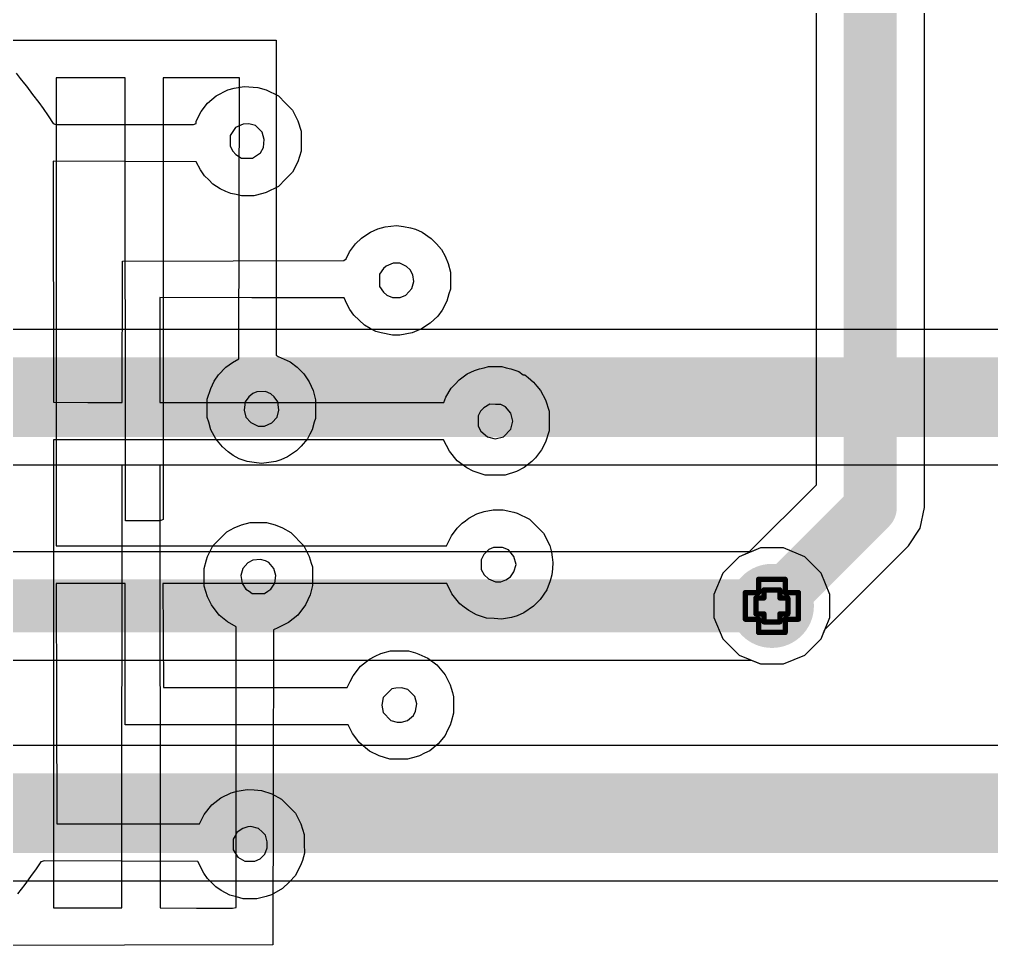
# Model space of a CAD drawing. Header units: inches. Extents: x -7 to 5163, y -3 to 5149.
# Drawn here: x 107.26 to 116.55, y 50.96 to 59.81 of the extents above; entities that cross this region are included whole.
import ezdxf

# ---------------------------------------------------------------- set-up
doc = ezdxf.new("R2010")
doc.units = ezdxf.units.IN
for name, color, linetype in [('Bottom Layer', 5, 'Continuous'), ('Bottom Overlay', 54, 'Continuous'), ('Bottom Solder', 6, 'Continuous'), ('Drill Drawing', 1, 'Continuous'), ('GND', 76, 'Continuous'), ('PWR', 16, 'Continuous'), ('Top Layer', 1, 'Continuous'), ('Top Overlay', 2, 'Continuous'), ('Top Solder', 216, 'Continuous'), ('Via Holes', 16, 'Continuous')]:
    doc.layers.add(name, color=color, linetype=linetype)

# ---------------------------------------------------------------- blocks, each defined once
blk = doc.blocks.new('IMPORTED_IMAGE_B_1')
at = {"layer": 'Top Overlay'}
for p, q in [((14.5208, -5.7765), (17.3523, -5.7765)), ((17.3523, -5.7765), (17.3523, -8.7873)), ((15.9091, -6.1372), (15.2503, -6.1372)), ((15.2503, -6.1372), (15.2503, -10.6078)), ((15.9131, -10.3686), (15.9091, -6.1372)), ((16.9994, -6.1372), (16.2699, -6.1372)), ((16.2699, -6.1372), (16.2699, -10.3573)), ((16.9954, -8.8212), (16.9994, -6.1372)), ((16.9327, -8.8549), (16.9954, -8.8212)), ((17.3523, -8.7873), (17.3719, -8.7997)), ((17.3719, -8.7997), (17.4847, -8.849)), ((16.8015, -8.9726), (16.8699, -8.9013)), ((16.8699, -8.9013), (16.9327, -8.8549)), ((17.4847, -8.849), (17.5523, -8.9013)), ((17.5523, -8.9013), (17.6162, -8.9647)), ((16.7581, -9.0354), (16.8015, -8.9726)), ((17.6162, -8.9647), (17.6416, -9.0022)), ((17.6416, -9.0022), (17.6671, -9.0397)), ((16.7257, -9.1059), (16.7581, -9.0354)), ((17.6671, -9.0397), (17.7057, -9.124)), ((16.6935, -9.2065), (16.7257, -9.1059)), ((17.0891, -9.1843), (17.0552, -9.2325)), ((17.1279, -9.1529), (17.0891, -9.1843)), ((17.0891, -9.1843), (17.0891, -9.1843)), ((17.168, -9.1346), (17.1279, -9.1529)), ((17.1279, -9.1529), (17.1279, -9.1529)), ((17.2484, -9.1333), (17.168, -9.1346)), ((17.168, -9.1346), (17.168, -9.1346)), ((17.3013, -9.1566), (17.2484, -9.1333)), ((17.2484, -9.1333), (17.2484, -9.1333)), ((17.333, -9.1843), (17.3013, -9.1566)), ((17.3013, -9.1566), (17.3013, -9.1566)), ((17.367, -9.2325), (17.333, -9.1843)), ((17.333, -9.1843), (17.333, -9.1843)), ((17.7057, -9.124), (17.7287, -9.2125)), ((16.6935, -9.382), (16.6935, -9.2065)), ((17.0552, -9.2325), (17.0448, -9.3102)), ((17.0552, -9.2325), (17.0552, -9.2325)), ((17.3774, -9.3102), (17.367, -9.2325)), ((17.367, -9.2325), (17.367, -9.2325)), ((17.7287, -9.2125), (17.7287, -9.3914)), ((16.7073, -9.4274), (16.6935, -9.382)), ((17.0448, -9.3102), (17.0448, -9.3102)), ((17.0448, -9.3102), (17.0628, -9.3767)), ((17.0628, -9.3767), (17.0628, -9.3767)), ((17.0628, -9.3767), (17.1093, -9.4297)), ((17.3097, -9.4334), (17.3595, -9.3767)), ((17.3595, -9.3767), (17.3774, -9.3102)), ((17.3595, -9.3767), (17.3595, -9.3767)), ((17.3774, -9.3102), (17.3774, -9.3102)), ((16.7281, -9.498), (16.7073, -9.4274)), ((17.1093, -9.4297), (17.1093, -9.4297)), ((17.1093, -9.4297), (17.1796, -9.4627)), ((17.1796, -9.4627), (17.1796, -9.4627)), ((17.1796, -9.4627), (17.2412, -9.4627)), ((17.2412, -9.4627), (17.3097, -9.4334)), ((17.2412, -9.4627), (17.2412, -9.4627)), ((17.3097, -9.4334), (17.3097, -9.4334)), ((17.7147, -9.4274), (17.694, -9.498)), ((17.7287, -9.3914), (17.7147, -9.4274)), ((16.774, -9.5843), (16.7281, -9.498)), ((17.6716, -9.541), (17.6493, -9.584)), ((17.694, -9.498), (17.6716, -9.541)), ((16.8062, -9.6235), (16.774, -9.5843)), ((16.8385, -9.6626), (16.8062, -9.6235)), ((17.5915, -9.6545), (17.5444, -9.6999)), ((17.6493, -9.584), (17.5915, -9.6545)), ((16.8919, -9.7098), (16.8385, -9.6626)), ((16.9419, -9.7439), (16.8919, -9.7098)), ((16.9978, -9.7753), (16.9419, -9.7439)), ((17.5444, -9.6999), (17.4582, -9.7578)), ((17.0739, -9.8017), (16.9978, -9.7753)), ((17.1425, -9.8114), (17.0739, -9.8017)), ((17.2111, -9.8211), (17.1425, -9.8114)), ((17.2797, -9.8111), (17.2111, -9.8211)), ((17.3484, -9.8011), (17.2797, -9.8111)), ((17.3974, -9.7859), (17.3484, -9.8011)), ((17.4582, -9.7578), (17.3974, -9.7859)), ((19.1915, -10.3445), (19.27, -10.3031)), ((19.27, -10.3031), (19.3405, -10.2799)), ((19.3405, -10.2799), (19.4236, -10.2627)), ((19.4236, -10.2627), (19.5209, -10.2627)), ((19.5209, -10.2627), (19.6229, -10.2846)), ((19.6229, -10.2846), (19.6542, -10.2953)), ((19.6542, -10.2953), (19.7719, -10.3529)), ((16.2425, -10.3684), (15.9131, -10.3686)), ((16.2699, -10.3573), (16.2425, -10.3684)), ((19.0813, -10.4392), (19.1287, -10.3922)), ((19.1287, -10.3922), (19.1601, -10.3683)), ((19.1601, -10.3683), (19.1915, -10.3445)), ((19.7719, -10.3529), (19.8394, -10.4196)), ((19.0256, -10.5124), (19.0813, -10.4392)), ((19.8394, -10.4196), (19.9069, -10.4863)), ((19.9069, -10.4863), (19.9651, -10.6051)), ((18.9803, -10.6078), (19.0256, -10.5124)), ((15.2503, -10.6078), (18.9803, -10.6078)), ((19.384, -10.6438), (19.3355, -10.6902)), ((19.4268, -10.6248), (19.384, -10.6438)), ((19.384, -10.6438), (19.384, -10.6438)), ((19.5151, -10.6235), (19.4268, -10.6248)), ((19.4268, -10.6248), (19.4268, -10.6248)), ((19.5703, -10.6466), (19.5151, -10.6235)), ((19.5151, -10.6235), (19.5151, -10.6235)), ((19.6236, -10.7089), (19.5703, -10.6466)), ((19.5703, -10.6466), (19.5703, -10.6466)), ((19.9651, -10.6051), (19.981, -10.6667)), ((19.981, -10.6667), (19.9886, -10.7176)), ((19.3355, -10.6902), (19.3115, -10.7407)), ((19.3115, -10.7407), (19.3115, -10.7407)), ((19.3115, -10.7407), (19.3115, -10.833)), ((19.3355, -10.6902), (19.3355, -10.6902)), ((19.6435, -10.7867), (19.6236, -10.7089)), ((19.6236, -10.7089), (19.6236, -10.7089)), ((19.9886, -10.7176), (19.9961, -10.7686)), ((19.9961, -10.7686), (19.9913, -10.8274)), ((19.3115, -10.833), (19.3115, -10.833)), ((19.3115, -10.833), (19.3381, -10.8845)), ((19.5917, -10.9047), (19.6237, -10.8549)), ((19.6237, -10.8549), (19.6435, -10.7867)), ((19.6237, -10.8549), (19.6237, -10.8549)), ((19.6435, -10.7867), (19.6435, -10.7867)), ((19.9913, -10.8274), (19.9867, -10.8863)), ((19.3381, -10.8845), (19.3381, -10.8845)), ((19.3381, -10.8845), (19.3797, -10.9235)), ((19.3797, -10.9235), (19.3797, -10.9235)), ((19.3797, -10.9235), (19.4477, -10.9529)), ((19.4477, -10.9529), (19.4974, -10.9517)), ((19.4477, -10.9529), (19.4477, -10.9529)), ((19.4974, -10.9517), (19.5446, -10.9333)), ((19.4974, -10.9517), (19.4974, -10.9517)), ((19.5446, -10.9333), (19.5917, -10.9047)), ((19.5446, -10.9333), (19.5446, -10.9333)), ((19.5917, -10.9047), (19.5917, -10.9047)), ((19.9707, -10.9412), (19.9377, -11.0274)), ((19.9867, -10.8863), (19.9707, -10.9412)), ((15.9091, -10.9686), (15.2503, -10.9686)), ((15.2503, -10.9686), (15.2523, -12.1157)), ((15.9091, -12.3176), (15.9091, -10.9686)), ((18.9832, -10.9686), (16.2698, -10.9686)), ((16.2698, -10.9686), (16.2718, -11.4647)), ((19.0305, -11.0667), (18.9832, -10.9686)), ((19.9377, -11.0274), (19.8751, -11.1215)), ((19.107, -11.1612), (19.0305, -11.0667)), ((19.8751, -11.1215), (19.8111, -11.1856)), ((19.1493, -11.193), (19.107, -11.1612)), ((19.1915, -11.2248), (19.1493, -11.193)), ((19.2657, -11.2662), (19.1915, -11.2248)), ((19.8111, -11.1856), (19.717, -11.248)), ((19.3622, -11.2978), (19.2657, -11.2662)), ((19.4337, -11.3024), (19.3622, -11.2978)), ((19.5052, -11.3071), (19.4337, -11.3024)), ((19.5993, -11.2914), (19.5052, -11.3071)), ((19.6545, -11.277), (19.5993, -11.2914)), ((19.717, -11.248), (19.6545, -11.277)), ((16.2718, -11.4647), (16.2739, -11.9608)), ((18.3523, -11.6352), (18.4432, -11.6117)), ((18.4432, -11.6117), (18.6171, -11.6117)), ((18.6171, -11.6117), (18.6817, -11.6292)), ((18.1562, -11.758), (18.2425, -11.6896)), ((18.2425, -11.6896), (18.2974, -11.6624)), ((18.2974, -11.6624), (18.3523, -11.6352)), ((18.6817, -11.6292), (18.7131, -11.6415)), ((18.7131, -11.6415), (18.7993, -11.6804)), ((18.7993, -11.6804), (18.8856, -11.7453)), ((18.0859, -11.8492), (18.1562, -11.758)), ((18.8856, -11.7453), (18.9662, -11.8403)), ((18.0576, -11.905), (18.0859, -11.8492)), ((18.9662, -11.8403), (19.0135, -11.9372)), ((16.2739, -11.9608), (18.0293, -11.9608)), ((18.0293, -11.9608), (18.0576, -11.905)), ((18.4557, -11.9739), (18.4145, -12.0152)), ((18.4935, -11.9668), (18.4557, -11.9739)), ((18.4557, -11.9739), (18.4557, -11.9739)), ((18.5483, -11.9648), (18.4935, -11.9668)), ((18.4935, -11.9668), (18.4935, -11.9668)), ((18.611, -11.9822), (18.5483, -11.9648)), ((18.5483, -11.9648), (18.5483, -11.9648)), ((18.6762, -12.0473), (18.611, -11.9822)), ((18.611, -11.9822), (18.611, -11.9822)), ((19.0135, -11.9372), (19.0243, -11.9686)), ((19.0243, -11.9686), (19.0354, -12.0102)), ((18.3732, -12.0565), (18.3623, -12.1294)), ((18.4145, -12.0152), (18.3732, -12.0565)), ((18.3732, -12.0565), (18.3732, -12.0565)), ((18.4145, -12.0152), (18.4145, -12.0152)), ((18.6948, -12.1165), (18.6762, -12.0473)), ((18.6762, -12.0473), (18.6762, -12.0473)), ((19.0354, -12.0102), (19.0464, -12.0517)), ((19.0464, -12.0517), (19.0464, -12.2071)), ((15.2523, -12.1157), (15.2542, -13.2627)), ((18.3623, -12.1294), (18.3623, -12.1294)), ((18.3623, -12.1294), (18.373, -12.2012)), ((18.6841, -12.188), (18.6948, -12.1165)), ((18.6948, -12.1165), (18.6948, -12.1165)), ((18.373, -12.2012), (18.373, -12.2012)), ((18.373, -12.2012), (18.4464, -12.2768)), ((18.6076, -12.2775), (18.6629, -12.229)), ((18.6629, -12.229), (18.6841, -12.188)), ((18.6629, -12.229), (18.6629, -12.229)), ((18.6841, -12.188), (18.6841, -12.188)), ((19.0464, -12.2071), (19.0243, -12.2902)), ((18.0406, -12.3176), (15.9091, -12.3176)), ((18.0798, -12.4), (18.0406, -12.3176)), ((18.4464, -12.2768), (18.4464, -12.2768)), ((18.4464, -12.2768), (18.5091, -12.294)), ((18.5091, -12.294), (18.5091, -12.294)), ((18.5091, -12.294), (18.5483, -12.294)), ((18.5483, -12.294), (18.6076, -12.2775)), ((18.5483, -12.294), (18.5483, -12.294)), ((18.6076, -12.2775), (18.6076, -12.2775)), ((19.0135, -12.3215), (18.9897, -12.3703)), ((19.0243, -12.2902), (19.0135, -12.3215)), ((18.1119, -12.4431), (18.0798, -12.4)), ((18.1441, -12.4863), (18.1119, -12.4431)), ((18.9659, -12.419), (18.898, -12.4986)), ((18.9897, -12.3703), (18.9659, -12.419)), ((18.2423, -12.569), (18.1441, -12.4863)), ((18.898, -12.4986), (18.8184, -12.5665)), ((18.3366, -12.6151), (18.2423, -12.569)), ((18.4372, -12.647), (18.3366, -12.6151)), ((18.6895, -12.625), (18.6064, -12.647)), ((18.7209, -12.6142), (18.6895, -12.625)), ((18.7696, -12.5904), (18.7209, -12.6142)), ((18.8184, -12.5665), (18.7696, -12.5904)), ((18.6064, -12.647), (18.4372, -12.647)), ((16.8229, -13.0168), (16.9215, -12.9668)), ((16.9215, -12.9668), (16.9797, -12.9517)), ((16.9797, -12.9517), (17.0739, -12.9361)), ((17.0739, -12.9361), (17.1419, -12.9408)), ((17.1419, -12.9408), (17.21, -12.9456)), ((17.21, -12.9456), (17.3091, -12.9781)), ((17.3091, -12.9781), (17.4033, -13.0274)), ((16.6624, -13.1753), (16.7366, -13.0832)), ((16.7366, -13.0832), (16.8229, -13.0168)), ((17.4033, -13.0274), (17.4699, -13.0946)), ((17.4699, -13.0946), (17.5366, -13.1617)), ((16.6179, -13.2627), (16.6624, -13.1753)), ((17.5366, -13.1617), (17.5869, -13.2627)), ((15.2542, -13.2627), (16.6179, -13.2627)), ((17.5869, -13.2627), (17.62, -13.3647)), ((16.9791, -13.3443), (16.9599, -13.378)), ((17.0339, -13.3098), (16.9791, -13.3443)), ((16.9791, -13.3443), (16.9791, -13.3443)), ((17.0817, -13.2914), (17.0339, -13.3098)), ((17.0339, -13.3098), (17.0339, -13.3098)), ((17.1089, -13.2902), (17.0817, -13.2914)), ((17.0817, -13.2914), (17.0817, -13.2914)), ((17.1834, -13.3098), (17.1089, -13.2902)), ((17.1089, -13.2902), (17.1089, -13.2902)), ((17.216, -13.3411), (17.1834, -13.3098)), ((17.1834, -13.3098), (17.1834, -13.3098)), ((17.2487, -13.3725), (17.216, -13.3411)), ((17.216, -13.3411), (17.216, -13.3411)), ((17.2659, -13.4353), (17.2487, -13.3725)), ((17.2487, -13.3725), (17.2487, -13.3725)), ((17.62, -13.3647), (17.6204, -13.4549)), ((16.9599, -13.378), (16.9406, -13.4117)), ((16.9406, -13.4117), (16.9406, -13.4117)), ((16.9406, -13.4117), (16.9415, -13.5137)), ((16.9599, -13.378), (16.9599, -13.378)), ((17.266, -13.4946), (17.2659, -13.4353)), ((17.2659, -13.4353), (17.2659, -13.4353)), ((17.6204, -13.4549), (17.6208, -13.5451)), ((16.9415, -13.5137), (16.9415, -13.5137)), ((16.9415, -13.5137), (16.9864, -13.5813)), ((17.1993, -13.5974), (17.2416, -13.5529)), ((17.2416, -13.5529), (17.266, -13.4946)), ((17.2416, -13.5529), (17.2416, -13.5529)), ((17.266, -13.4946), (17.266, -13.4946)), ((17.6208, -13.5451), (17.6015, -13.6157)), ((15.1036, -13.6272), (15.0594, -13.6941)), ((15.1366, -13.6192), (15.1036, -13.6272)), ((16.6027, -13.6235), (15.1366, -13.6192)), ((16.6605, -13.7365), (16.6027, -13.6235)), ((16.9864, -13.5813), (16.9864, -13.5813)), ((16.9864, -13.5813), (17.0517, -13.6196)), ((17.0517, -13.6196), (17.0517, -13.6196)), ((17.0517, -13.6196), (17.1464, -13.6196)), ((17.1464, -13.6196), (17.1993, -13.5974)), ((17.1464, -13.6196), (17.1464, -13.6196)), ((17.1993, -13.5974), (17.1993, -13.5974)), ((17.5895, -13.647), (17.5371, -13.7568)), ((17.6015, -13.6157), (17.5895, -13.647)), ((15.0594, -13.6941), (15.0041, -13.7686)), ((16.6963, -13.7882), (16.6605, -13.7365)), ((15.0041, -13.7686), (14.9488, -13.8431)), ((16.7758, -13.8677), (16.6963, -13.7882)), ((17.4741, -13.8203), (17.4111, -13.8837)), ((17.5371, -13.7568), (17.4741, -13.8203)), ((14.9488, -13.8431), (14.8788, -13.9333)), ((16.8255, -13.9021), (16.7758, -13.8677)), ((16.9091, -13.9456), (16.8255, -13.9021)), ((17.4111, -13.8837), (17.3062, -13.942)), ((16.9719, -13.9634), (16.9091, -13.9456)), ((17.0364, -13.9804), (16.9719, -13.9634)), ((17.168, -13.9798), (17.0364, -13.9804)), ((17.2542, -13.958), (17.168, -13.9798)), ((17.3062, -13.942), (17.2542, -13.958))]:
    blk.add_line(p, q, dxfattribs=at)
blk = doc.blocks.new('IMPORTED_IMAGE_B_2')
at = {"layer": 'Bottom Overlay'}
for p, q in [((14.9011, -6.1098), (14.9414, -6.1608)), ((14.9414, -6.1608), (14.9818, -6.2117)), ((14.9818, -6.2117), (15.0006, -6.2354)), ((15.0006, -6.2354), (15.0588, -6.3138)), ((15.0588, -6.3138), (15.1169, -6.3922)), ((16.8124, -6.3271), (16.9251, -6.2692)), ((16.9251, -6.2692), (16.985, -6.2537)), ((16.985, -6.2537), (17.0791, -6.2381)), ((17.0791, -6.2381), (17.2124, -6.2474)), ((17.2124, -6.2474), (17.2901, -6.2708)), ((17.2901, -6.2708), (17.4085, -6.3287)), ((15.1169, -6.3922), (15.1587, -6.4471)), ((16.6684, -6.4784), (16.7289, -6.3983)), ((16.7289, -6.3983), (16.8124, -6.3271)), ((17.4085, -6.3287), (17.4751, -6.3962)), ((17.4751, -6.3962), (17.5418, -6.4637)), ((15.1587, -6.4471), (15.2066, -6.5186)), ((16.6202, -6.5702), (16.6684, -6.4784)), ((17.5418, -6.4637), (17.5921, -6.5647)), ((15.2066, -6.5186), (15.2546, -6.5901)), ((15.2546, -6.5901), (15.2803, -6.6)), ((16.5954, -6.6), (16.6202, -6.5905)), ((16.6202, -6.5905), (16.6202, -6.5702)), ((17.1261, -6.5934), (17.0698, -6.5982)), ((17.1885, -6.6115), (17.1261, -6.5934)), ((17.1261, -6.5934), (17.1261, -6.5934)), ((17.5921, -6.5647), (17.6241, -6.6653)), ((15.2803, -6.6), (16.5954, -6.6)), ((16.9726, -6.6675), (16.9466, -6.7053)), ((16.9987, -6.6296), (16.9726, -6.6675)), ((16.9726, -6.6675), (16.9726, -6.6675)), ((17.0698, -6.5982), (16.9987, -6.6296)), ((16.9987, -6.6296), (16.9987, -6.6296)), ((17.0698, -6.5982), (17.0698, -6.5982)), ((17.254, -6.6745), (17.1885, -6.6115)), ((17.1885, -6.6115), (17.1885, -6.6115)), ((17.2729, -6.7451), (17.254, -6.6745)), ((17.254, -6.6745), (17.254, -6.6745)), ((17.6241, -6.6653), (17.6241, -6.8562)), ((16.9464, -6.7566), (16.9462, -6.8078)), ((16.9466, -6.7053), (16.9464, -6.7566)), ((16.9464, -6.7566), (16.9464, -6.7566)), ((16.9466, -6.7053), (16.9466, -6.7053)), ((17.2639, -6.8211), (17.2729, -6.7451)), ((17.2729, -6.7451), (17.2729, -6.7451)), ((16.9462, -6.8078), (16.9462, -6.8078)), ((16.9462, -6.8078), (16.9717, -6.8549)), ((16.9717, -6.8549), (16.9717, -6.8549)), ((16.9717, -6.8549), (17.0006, -6.888)), ((17.1596, -6.9216), (17.2353, -6.8706)), ((17.2353, -6.8706), (17.2639, -6.8211)), ((17.2353, -6.8706), (17.2353, -6.8706)), ((17.2639, -6.8211), (17.2639, -6.8211)), ((17.6241, -6.8562), (17.5921, -6.9569)), ((16.6229, -6.9569), (15.2555, -6.9528)), ((15.2555, -6.9528), (15.2595, -9.2549)), ((16.6634, -7.0353), (16.6229, -6.9569)), ((17.0006, -6.888), (17.0006, -6.888)), ((17.0006, -6.888), (17.0555, -6.9215)), ((17.0555, -6.9215), (17.0555, -6.9215)), ((17.0555, -6.9215), (17.1596, -6.9216)), ((17.1596, -6.9216), (17.1596, -6.9216)), ((17.5921, -6.9569), (17.5418, -7.0578)), ((16.7015, -7.0902), (16.6634, -7.0353)), ((17.5418, -7.0578), (17.4751, -7.1251)), ((16.7413, -7.1301), (16.7015, -7.0902)), ((16.781, -7.1699), (16.7413, -7.1301)), ((17.4751, -7.1251), (17.4085, -7.1923)), ((16.8163, -7.1933), (16.781, -7.1699)), ((16.8516, -7.2167), (16.8163, -7.1933)), ((16.9067, -7.2421), (16.8516, -7.2167)), ((16.9536, -7.2605), (16.9067, -7.2421)), ((17.4085, -7.1923), (17.2908, -7.2498)), ((17.0045, -7.2714), (16.9536, -7.2605)), ((17.0555, -7.2824), (17.0045, -7.2714)), ((17.1732, -7.2818), (17.0555, -7.2824)), ((17.2595, -7.2605), (17.1732, -7.2818)), ((17.2908, -7.2498), (17.2595, -7.2605)), ((18.2869, -7.6303), (18.3222, -7.6144)), ((18.3222, -7.6144), (18.3575, -7.5986)), ((18.3575, -7.5986), (18.4281, -7.5799)), ((18.4281, -7.5799), (18.4817, -7.5736)), ((18.4817, -7.5736), (18.5353, -7.5673)), ((18.5353, -7.5673), (18.6032, -7.5772)), ((18.6032, -7.5772), (18.6712, -7.5871)), ((18.6712, -7.5871), (18.7183, -7.602)), ((18.7183, -7.602), (18.781, -7.631)), ((18.1444, -7.7412), (18.2006, -7.6887)), ((18.2006, -7.6887), (18.2438, -7.6595)), ((18.2438, -7.6595), (18.2869, -7.6303)), ((18.781, -7.631), (18.8689, -7.6892)), ((18.8689, -7.6892), (18.9171, -7.7417)), ((18.0865, -7.8174), (18.1444, -7.7412)), ((18.9171, -7.7417), (18.9651, -7.7942)), ((18.9651, -7.7942), (19.0013, -7.859)), ((18.0344, -7.9019), (18.0563, -7.8837)), ((18.0563, -7.8837), (18.0865, -7.8174)), ((19.0013, -7.859), (19.0298, -7.9294)), ((15.9143, -9.259), (15.9183, -7.9059)), ((15.9183, -7.9059), (16.9763, -7.9039)), ((16.9763, -7.9039), (18.0344, -7.9019)), ((18.4118, -7.9765), (18.3732, -8.0314)), ((18.4359, -7.9561), (18.4118, -7.9765)), ((18.4118, -7.9765), (18.4118, -7.9765)), ((18.5039, -7.9255), (18.4359, -7.9561)), ((18.4359, -7.9561), (18.4359, -7.9561)), ((18.5693, -7.9261), (18.5039, -7.9255)), ((18.5039, -7.9255), (18.5039, -7.9255)), ((18.6311, -7.957), (18.5693, -7.9261)), ((18.5693, -7.9261), (18.5693, -7.9261)), ((18.6677, -7.9913), (18.6311, -7.957)), ((18.6311, -7.957), (18.6311, -7.957)), ((19.0298, -7.9294), (19.0516, -8.0125)), ((18.3732, -8.0314), (18.3732, -8.0314)), ((18.3732, -8.0314), (18.3732, -8.149)), ((18.6916, -8.0392), (18.6677, -7.9913)), ((18.6677, -7.9913), (18.6677, -7.9913)), ((18.7003, -8.1021), (18.6916, -8.0392)), ((18.6916, -8.0392), (18.6916, -8.0392)), ((19.0516, -8.0125), (19.0516, -8.1741)), ((18.3732, -8.149), (18.3732, -8.149)), ((18.3732, -8.149), (18.4116, -8.2039)), ((18.6254, -8.2322), (18.6821, -8.1695)), ((18.6821, -8.1695), (18.7003, -8.1021)), ((18.6821, -8.1695), (18.6821, -8.1695)), ((18.7003, -8.1021), (18.7003, -8.1021)), ((19.0516, -8.1741), (19.0378, -8.2196)), ((17.1549, -8.2568), (16.2752, -8.2548)), ((16.2752, -8.2548), (16.2752, -9.2588)), ((18.0346, -8.2588), (17.1549, -8.2568)), ((18.0627, -8.3139), (18.0346, -8.2588)), ((18.4116, -8.2039), (18.4116, -8.2039)), ((18.4116, -8.2039), (18.4438, -8.2327)), ((18.4438, -8.2327), (18.4438, -8.2327)), ((18.4438, -8.2327), (18.4967, -8.2549)), ((18.4967, -8.2549), (18.4967, -8.2549)), ((18.4967, -8.2549), (18.5713, -8.2549)), ((18.5713, -8.2549), (18.6254, -8.2322)), ((18.5713, -8.2549), (18.5713, -8.2549)), ((18.6254, -8.2322), (18.6254, -8.2322)), ((19.0378, -8.2196), (19.0169, -8.2902)), ((18.0908, -8.369), (18.0627, -8.3139)), ((19.0169, -8.2902), (18.972, -8.3765)), ((18.1283, -8.4235), (18.0908, -8.369)), ((18.229, -8.5201), (18.1283, -8.4235)), ((18.9302, -8.4313), (18.8594, -8.4991)), ((18.972, -8.3765), (18.9302, -8.4313)), ((18.2839, -8.549), (18.229, -8.5201)), ((18.8594, -8.4991), (18.7761, -8.5544)), ((18.3389, -8.5778), (18.2839, -8.549)), ((18.3889, -8.5935), (18.3389, -8.5778)), ((18.4987, -8.6157), (18.3889, -8.5935)), ((18.5693, -8.6157), (18.4987, -8.6157)), ((18.6847, -8.5916), (18.5693, -8.6157)), ((18.7761, -8.5544), (18.6847, -8.5916)), ((19.3732, -8.9252), (19.4163, -8.9143)), ((19.4163, -8.9143), (19.5418, -8.9143)), ((19.5418, -8.9143), (19.5849, -8.9249)), ((19.1339, -9.0413), (19.2102, -8.9839)), ((19.2102, -8.9839), (19.283, -8.9507)), ((19.283, -8.9507), (19.33, -8.9361)), ((19.33, -8.9361), (19.3732, -8.9252)), ((19.5849, -8.9249), (19.6281, -8.9355)), ((19.6281, -8.9355), (19.7065, -8.9626)), ((19.7065, -8.9626), (19.7481, -8.9922)), ((19.7481, -8.9922), (19.7624, -8.9922)), ((19.7624, -8.9922), (19.7928, -9.0196)), ((19.0583, -9.1215), (19.0961, -9.0814)), ((19.0961, -9.0814), (19.1339, -9.0413)), ((19.7928, -9.0196), (19.8446, -9.0624)), ((19.8446, -9.0624), (19.8787, -9.1023)), ((19.8787, -9.1023), (19.9128, -9.1423)), ((19.0077, -9.2078), (19.0583, -9.1215)), ((19.9128, -9.1423), (19.9601, -9.2314)), ((15.2595, -9.2549), (15.5869, -9.2569)), ((15.5869, -9.2569), (15.9143, -9.259)), ((16.2752, -9.2588), (18.987, -9.2588)), ((18.987, -9.2588), (19.0077, -9.2078)), ((19.4286, -9.2745), (19.3696, -9.3076)), ((19.4813, -9.2753), (19.4286, -9.2745)), ((19.4286, -9.2745), (19.4286, -9.2745)), ((19.5339, -9.2762), (19.4813, -9.2753)), ((19.4813, -9.2753), (19.4813, -9.2753)), ((19.5763, -9.2985), (19.5339, -9.2762)), ((19.5339, -9.2762), (19.5339, -9.2762)), ((19.9601, -9.2314), (19.9961, -9.3412)), ((19.3403, -9.3412), (19.3173, -9.3854)), ((19.3696, -9.3076), (19.3403, -9.3412)), ((19.3403, -9.3412), (19.3403, -9.3412)), ((19.3696, -9.3076), (19.3696, -9.3076)), ((19.6288, -9.3598), (19.5763, -9.2985)), ((19.5763, -9.2985), (19.5763, -9.2985)), ((19.6484, -9.4363), (19.6288, -9.3598)), ((19.6288, -9.3598), (19.6288, -9.3598)), ((19.9961, -9.3412), (19.9961, -9.5294)), ((19.3173, -9.3854), (19.3173, -9.3854)), ((19.3173, -9.3854), (19.3174, -9.4824)), ((19.6281, -9.5137), (19.6484, -9.4363)), ((19.6484, -9.4363), (19.6484, -9.4363)), ((19.3174, -9.4824), (19.3174, -9.4824)), ((19.3174, -9.4824), (19.3427, -9.5329)), ((19.3427, -9.5329), (19.3427, -9.5329)), ((19.3427, -9.5329), (19.4055, -9.5866)), ((19.5575, -9.5845), (19.6281, -9.5137)), ((19.6281, -9.5137), (19.6281, -9.5137)), ((19.9961, -9.5294), (19.9604, -9.6379)), ((18.9846, -9.6157), (15.2595, -9.6157)), ((15.2595, -9.6157), (15.2595, -14.0863)), ((19.0415, -9.7239), (18.9846, -9.6157)), ((19.4055, -9.5866), (19.4055, -9.5866)), ((19.4055, -9.5866), (19.4775, -9.6047)), ((19.4775, -9.6047), (19.5575, -9.5845)), ((19.4775, -9.6047), (19.4775, -9.6047)), ((19.5575, -9.5845), (19.5575, -9.5845)), ((19.9604, -9.6379), (19.9232, -9.7112)), ((19.1171, -9.8154), (19.0415, -9.7239)), ((19.9232, -9.7112), (19.8654, -9.7869)), ((19.2089, -9.8824), (19.1171, -9.8154)), ((19.8306, -9.8216), (19.755, -9.8795)), ((19.8654, -9.7869), (19.8306, -9.8216)), ((15.9104, -14.0863), (15.9144, -9.8549)), ((15.9144, -9.8549), (16.2751, -9.8549)), ((16.2751, -9.8549), (16.2791, -14.0863)), ((19.2673, -9.9147), (19.2089, -9.8824)), ((19.3261, -9.9334), (19.2673, -9.9147)), ((19.3849, -9.9522), (19.3261, -9.9334)), ((19.6816, -9.9166), (19.5732, -9.9523)), ((19.755, -9.8795), (19.6816, -9.9166)), ((19.4791, -9.9523), (19.3849, -9.9522)), ((19.5732, -9.9523), (19.4791, -9.9523)), ((17.0555, -10.4258), (17.1386, -10.4039)), ((17.1386, -10.4039), (17.294, -10.4039)), ((17.294, -10.4039), (17.3771, -10.4258)), ((16.7807, -10.6274), (16.9143, -10.4934)), ((16.9143, -10.4934), (16.9851, -10.4542)), ((16.9851, -10.4542), (17.0555, -10.4258)), ((17.3771, -10.4258), (17.4477, -10.454)), ((17.4477, -10.454), (17.5261, -10.4993)), ((17.5261, -10.4993), (17.6519, -10.6274)), ((16.7315, -10.7294), (16.7561, -10.6784)), ((16.7561, -10.6784), (16.7807, -10.6274)), ((17.6519, -10.6274), (17.7015, -10.7294)), ((16.6987, -10.8439), (16.7207, -10.7608)), ((16.7207, -10.7608), (16.7315, -10.7294)), ((17.1632, -10.765), (17.1155, -10.7888)), ((17.2359, -10.7577), (17.1632, -10.765)), ((17.1632, -10.765), (17.1632, -10.765)), ((17.283, -10.7698), (17.2359, -10.7577)), ((17.2359, -10.7577), (17.2359, -10.7577)), ((17.3161, -10.7876), (17.283, -10.7698)), ((17.283, -10.7698), (17.283, -10.7698)), ((17.7015, -10.7294), (17.7203, -10.7922)), ((16.6987, -11.0131), (16.6987, -10.8439)), ((17.068, -10.8429), (17.0501, -10.9094)), ((17.1155, -10.7888), (17.068, -10.8429)), ((17.068, -10.8429), (17.068, -10.8429)), ((17.1155, -10.7888), (17.1155, -10.7888)), ((17.3647, -10.8429), (17.3161, -10.7876)), ((17.3161, -10.7876), (17.3161, -10.7876)), ((17.3827, -10.9098), (17.3647, -10.8429)), ((17.3647, -10.8429), (17.3647, -10.8429)), ((17.7203, -10.7922), (17.7339, -10.8282)), ((17.7339, -10.8282), (17.7339, -11.0071)), ((17.0501, -10.9094), (17.0501, -10.9094)), ((17.0501, -10.9094), (17.0603, -10.9863)), ((17.374, -10.984), (17.3827, -10.9098)), ((17.3827, -10.9098), (17.3827, -10.9098)), ((16.7309, -11.1137), (16.6987, -11.0131)), ((17.0603, -10.9863), (17.0603, -10.9863)), ((17.0603, -10.9863), (17.0972, -11.0407)), ((17.0972, -11.0407), (17.0972, -11.0407)), ((17.0972, -11.0407), (17.1273, -11.0615)), ((17.3053, -11.0615), (17.3354, -11.0407)), ((17.3354, -11.0407), (17.374, -10.984)), ((17.3354, -11.0407), (17.3354, -11.0407)), ((17.374, -10.984), (17.374, -10.984)), ((17.7339, -11.0071), (17.7105, -11.0971)), ((16.7673, -11.1922), (16.7309, -11.1137)), ((17.1273, -11.0615), (17.1273, -11.0615)), ((17.1273, -11.0615), (17.1575, -11.0824)), ((17.1575, -11.0824), (17.1575, -11.0824)), ((17.1575, -11.0824), (17.2751, -11.0824)), ((17.2751, -11.0824), (17.3053, -11.0615)), ((17.2751, -11.0824), (17.2751, -11.0824)), ((17.3053, -11.0615), (17.3053, -11.0615)), ((17.7105, -11.0971), (17.6656, -11.1922)), ((16.8407, -11.2895), (16.7673, -11.1922)), ((17.6656, -11.1922), (17.5919, -11.2896)), ((16.9222, -11.3547), (16.8407, -11.2895)), ((17.5919, -11.2896), (17.5026, -11.3608)), ((17.0045, -11.4015), (16.9222, -11.3547)), ((17.0045, -14.082), (17.0045, -11.4015)), ((17.4006, -11.4104), (17.3614, -11.4304)), ((17.5026, -11.3608), (17.4006, -11.4104)), ((17.3614, -11.4304), (17.3575, -12.9348)), ((17.3575, -12.9348), (17.3536, -14.4392)), ((15.2595, -14.0863), (15.9104, -14.0863)), ((16.2791, -14.0863), (16.6241, -14.0884)), ((16.6241, -14.0884), (16.9693, -14.0906)), ((16.9693, -14.0906), (17.0045, -14.082)), ((15.9365, -14.4431), (14.5194, -14.447)), ((17.3536, -14.4392), (15.9365, -14.4431))]:
    blk.add_line(p, q, dxfattribs=at)

msp = doc.modelspace()

# ---------------------------------------------------------------- hatches: boundary and pattern name
at = {"layer": 'Bottom Layer'}
h = msp.add_hatch(color=5, dxfattribs=at)
edge = h.paths.add_edge_path()
edge.add_arc((114.4524, 54.2036), 0.3, 0, 360)
at = {"layer": 'Bottom Solder'}
h = msp.add_hatch(color=6, dxfattribs=at)
edge = h.paths.add_edge_path()
edge.add_arc((114.4524, 54.2036), 0.4016, 0, 360)
at = {"layer": 'GND'}
h = msp.add_hatch(color=76, dxfattribs=at)
edge = h.paths.add_edge_path()
edge.add_arc((114.4524, 54.2036), 0.3, 0, 360)
at = {"layer": 'PWR'}
h = msp.add_hatch(color=16, dxfattribs=at)
edge = h.paths.add_edge_path()
edge.add_arc((114.4524, 54.2036), 0.3, 0, 360)
at = {"layer": 'Top Layer'}
h = msp.add_hatch(color=1, dxfattribs=at)
edge = h.paths.add_edge_path()
edge.add_arc((114.4524, 54.2036), 0.3, 0, 360)
at = {"layer": 'Top Solder'}
h = msp.add_hatch(color=216, dxfattribs=at)
edge = h.paths.add_edge_path()
edge.add_arc((114.4524, 54.2036), 0.4016, 0, 360)
at = {"layer": 'Via Holes'}
h = msp.add_hatch(color=7, dxfattribs=at)
edge = h.paths.add_edge_path()
edge.add_arc((114.4524, 54.2036), 0.15, 0, 360)

# ---------------------------------------------------------------- linework, layer by layer
at = {"layer": 'Bottom Layer'}
for p, q in [((114.8742, 90.6708), (114.8742, 55.3579)), ((115.9102, 55.1434), (115.9102, 90.6708)), ((114.8742, 55.3579), (114.2256, 54.7093)), ((115.8707, 54.9452), (115.9102, 55.1434)), ((115.7584, 54.7772), (115.8707, 54.9452)), ((114.9581, 53.9768), (115.7584, 54.7772)), ((114.1386, 54.6733), (113.9827, 54.5174)), ((114.2256, 54.7093), (114.1386, 54.6733)), ((113.9827, 54.5174), (113.8984, 54.3138)), ((113.8984, 54.3138), (113.8984, 54.0934)), ((113.8984, 54.0934), (113.9827, 53.8898)), ((114.9221, 53.8898), (114.9581, 53.9768)), ((113.9827, 53.8898), (114.1386, 53.7339)), ((114.7662, 53.7339), (114.9221, 53.8898)), ((114.1386, 53.7339), (114.3422, 53.6496)), ((114.5626, 53.6496), (114.7662, 53.7339)), ((114.3422, 53.6496), (114.5626, 53.6496))]:
    msp.add_line(p, q, dxfattribs=at)
for points in [[(115.3922, 55.1434, 0.508, 0.508, 0), (115.3922, 90.868, 0.508, 0.508, 0)], [(114.4524, 54.2036, 0.508, 0.508, 0), (115.3922, 55.1434, 0.508, 0.508, 0)]]:
    msp.add_lwpolyline(points, format="xyseb", dxfattribs=at)
for points in [[(115.2652, 55.1434, 0.254, 0.254, 1), (115.5192, 55.1434, 0.254, 0.254, 1)], [(115.2652, 55.1434, 0.254, 0.254, 1), (115.5192, 55.1434, 0.254, 0.254, 1)], [(114.3254, 54.2036, 0.254, 0.254, 1), (114.5794, 54.2036, 0.254, 0.254, 1)]]:
    msp.add_lwpolyline(points, format="xyseb", close=True, dxfattribs=at)
at = {"layer": 'Drill Drawing'}
for points in [[(114.3254, 54.3306, 0.0508, 0.0508, 0), (114.3254, 54.4576, 0.0508, 0.0508, 0)], [(114.3254, 54.4576, 0.0508, 0.0508, 0), (114.5794, 54.4576, 0.0508, 0.0508, 0)], [(114.5794, 54.3306, 0.0508, 0.0508, 0), (114.5794, 54.4576, 0.0508, 0.0508, 0)], [(114.1984, 54.0766, 0.0508, 0.0508, 0), (114.1984, 54.3306, 0.0508, 0.0508, 0)], [(114.1984, 54.3306, 0.0508, 0.0508, 0), (114.3254, 54.3306, 0.0508, 0.0508, 0)], [(114.3762, 54.2798, 0.0508, 0.0508, 0), (114.3762, 54.356, 0.0508, 0.0508, 0)], [(114.3762, 54.356, 0.0508, 0.0508, 0), (114.5286, 54.356, 0.0508, 0.0508, 0)], [(114.5286, 54.2798, 0.0508, 0.0508, 0), (114.5286, 54.356, 0.0508, 0.0508, 0)], [(114.5794, 54.3306, 0.0508, 0.0508, 0), (114.7064, 54.3306, 0.0508, 0.0508, 0)], [(114.7064, 54.0766, 0.0508, 0.0508, 0), (114.7064, 54.3306, 0.0508, 0.0508, 0)], [(114.3, 54.1274, 0.0508, 0.0508, 0), (114.3, 54.2798, 0.0508, 0.0508, 0)], [(114.3, 54.2798, 0.0508, 0.0508, 0), (114.3762, 54.2798, 0.0508, 0.0508, 0)], [(114.5286, 54.2798, 0.0508, 0.0508, 0), (114.6048, 54.2798, 0.0508, 0.0508, 0)], [(114.6048, 54.1274, 0.0508, 0.0508, 0), (114.6048, 54.2798, 0.0508, 0.0508, 0)], [(114.1984, 54.0766, 0.0508, 0.0508, 0), (114.3254, 54.0766, 0.0508, 0.0508, 0)], [(114.3, 54.1274, 0.0508, 0.0508, 0), (114.3762, 54.1274, 0.0508, 0.0508, 0)], [(114.3254, 53.9496, 0.0508, 0.0508, 0), (114.3254, 54.0766, 0.0508, 0.0508, 0)], [(114.3762, 54.0512, 0.0508, 0.0508, 0), (114.3762, 54.1274, 0.0508, 0.0508, 0)], [(114.3762, 54.0512, 0.0508, 0.0508, 0), (114.5286, 54.0512, 0.0508, 0.0508, 0)], [(114.5286, 54.1274, 0.0508, 0.0508, 0), (114.6048, 54.1274, 0.0508, 0.0508, 0)], [(114.5286, 54.0512, 0.0508, 0.0508, 0), (114.5286, 54.1274, 0.0508, 0.0508, 0)], [(114.5794, 54.0766, 0.0508, 0.0508, 0), (114.7064, 54.0766, 0.0508, 0.0508, 0)], [(114.5794, 53.9496, 0.0508, 0.0508, 0), (114.5794, 54.0766, 0.0508, 0.0508, 0)], [(114.3254, 53.9496, 0.0508, 0.0508, 0), (114.5794, 53.9496, 0.0508, 0.0508, 0)]]:
    msp.add_lwpolyline(points, format="xyseb", dxfattribs=at)
for points in [[(114.3127, 54.4576, 0.0254, 0.0254, 1), (114.3381, 54.4576, 0.0254, 0.0254, 1)], [(114.3127, 54.4576, 0.0254, 0.0254, 1), (114.3381, 54.4576, 0.0254, 0.0254, 1)], [(114.5667, 54.4576, 0.0254, 0.0254, 1), (114.5921, 54.4576, 0.0254, 0.0254, 1)], [(114.5667, 54.4576, 0.0254, 0.0254, 1), (114.5921, 54.4576, 0.0254, 0.0254, 1)], [(114.1857, 54.3306, 0.0254, 0.0254, 1), (114.2111, 54.3306, 0.0254, 0.0254, 1)], [(114.1857, 54.3306, 0.0254, 0.0254, 1), (114.2111, 54.3306, 0.0254, 0.0254, 1)], [(114.3127, 54.3306, 0.0254, 0.0254, 1), (114.3381, 54.3306, 0.0254, 0.0254, 1)], [(114.3127, 54.3306, 0.0254, 0.0254, 1), (114.3381, 54.3306, 0.0254, 0.0254, 1)], [(114.3635, 54.356, 0.0254, 0.0254, 1), (114.3889, 54.356, 0.0254, 0.0254, 1)], [(114.3635, 54.356, 0.0254, 0.0254, 1), (114.3889, 54.356, 0.0254, 0.0254, 1)], [(114.5159, 54.356, 0.0254, 0.0254, 1), (114.5413, 54.356, 0.0254, 0.0254, 1)], [(114.5159, 54.356, 0.0254, 0.0254, 1), (114.5413, 54.356, 0.0254, 0.0254, 1)], [(114.5667, 54.3306, 0.0254, 0.0254, 1), (114.5921, 54.3306, 0.0254, 0.0254, 1)], [(114.5667, 54.3306, 0.0254, 0.0254, 1), (114.5921, 54.3306, 0.0254, 0.0254, 1)], [(114.6937, 54.3306, 0.0254, 0.0254, 1), (114.7191, 54.3306, 0.0254, 0.0254, 1)], [(114.6937, 54.3306, 0.0254, 0.0254, 1), (114.7191, 54.3306, 0.0254, 0.0254, 1)], [(114.2873, 54.2798, 0.0254, 0.0254, 1), (114.3127, 54.2798, 0.0254, 0.0254, 1)], [(114.2873, 54.2798, 0.0254, 0.0254, 1), (114.3127, 54.2798, 0.0254, 0.0254, 1)], [(114.3635, 54.2798, 0.0254, 0.0254, 1), (114.3889, 54.2798, 0.0254, 0.0254, 1)], [(114.3635, 54.2798, 0.0254, 0.0254, 1), (114.3889, 54.2798, 0.0254, 0.0254, 1)], [(114.5159, 54.2798, 0.0254, 0.0254, 1), (114.5413, 54.2798, 0.0254, 0.0254, 1)], [(114.5159, 54.2798, 0.0254, 0.0254, 1), (114.5413, 54.2798, 0.0254, 0.0254, 1)], [(114.5921, 54.2798, 0.0254, 0.0254, 1), (114.6175, 54.2798, 0.0254, 0.0254, 1)], [(114.5921, 54.2798, 0.0254, 0.0254, 1), (114.6175, 54.2798, 0.0254, 0.0254, 1)], [(114.1857, 54.0766, 0.0254, 0.0254, 1), (114.2111, 54.0766, 0.0254, 0.0254, 1)], [(114.1857, 54.0766, 0.0254, 0.0254, 1), (114.2111, 54.0766, 0.0254, 0.0254, 1)], [(114.2873, 54.1274, 0.0254, 0.0254, 1), (114.3127, 54.1274, 0.0254, 0.0254, 1)], [(114.2873, 54.1274, 0.0254, 0.0254, 1), (114.3127, 54.1274, 0.0254, 0.0254, 1)], [(114.3127, 54.0766, 0.0254, 0.0254, 1), (114.3381, 54.0766, 0.0254, 0.0254, 1)], [(114.3127, 54.0766, 0.0254, 0.0254, 1), (114.3381, 54.0766, 0.0254, 0.0254, 1)], [(114.3635, 54.1274, 0.0254, 0.0254, 1), (114.3889, 54.1274, 0.0254, 0.0254, 1)], [(114.3635, 54.1274, 0.0254, 0.0254, 1), (114.3889, 54.1274, 0.0254, 0.0254, 1)], [(114.3635, 54.0512, 0.0254, 0.0254, 1), (114.3889, 54.0512, 0.0254, 0.0254, 1)], [(114.3635, 54.0512, 0.0254, 0.0254, 1), (114.3889, 54.0512, 0.0254, 0.0254, 1)], [(114.5159, 54.1274, 0.0254, 0.0254, 1), (114.5413, 54.1274, 0.0254, 0.0254, 1)], [(114.5159, 54.1274, 0.0254, 0.0254, 1), (114.5413, 54.1274, 0.0254, 0.0254, 1)], [(114.5159, 54.0512, 0.0254, 0.0254, 1), (114.5413, 54.0512, 0.0254, 0.0254, 1)], [(114.5159, 54.0512, 0.0254, 0.0254, 1), (114.5413, 54.0512, 0.0254, 0.0254, 1)], [(114.5667, 54.0766, 0.0254, 0.0254, 1), (114.5921, 54.0766, 0.0254, 0.0254, 1)], [(114.5667, 54.0766, 0.0254, 0.0254, 1), (114.5921, 54.0766, 0.0254, 0.0254, 1)], [(114.5921, 54.1274, 0.0254, 0.0254, 1), (114.6175, 54.1274, 0.0254, 0.0254, 1)], [(114.5921, 54.1274, 0.0254, 0.0254, 1), (114.6175, 54.1274, 0.0254, 0.0254, 1)], [(114.6937, 54.0766, 0.0254, 0.0254, 1), (114.7191, 54.0766, 0.0254, 0.0254, 1)], [(114.6937, 54.0766, 0.0254, 0.0254, 1), (114.7191, 54.0766, 0.0254, 0.0254, 1)], [(114.3127, 53.9496, 0.0254, 0.0254, 1), (114.3381, 53.9496, 0.0254, 0.0254, 1)], [(114.3127, 53.9496, 0.0254, 0.0254, 1), (114.3381, 53.9496, 0.0254, 0.0254, 1)], [(114.5667, 53.9496, 0.0254, 0.0254, 1), (114.5921, 53.9496, 0.0254, 0.0254, 1)], [(114.5667, 53.9496, 0.0254, 0.0254, 1), (114.5921, 53.9496, 0.0254, 0.0254, 1)]]:
    msp.add_lwpolyline(points, format="xyseb", close=True, dxfattribs=at)
at = {"layer": 'GND'}
for p, q in [((114.3422, 54.7576), (114.1386, 54.6733)), ((114.5626, 54.7576), (114.3422, 54.7576)), ((114.7662, 54.6733), (114.5626, 54.7576)), ((114.1386, 54.6733), (113.9827, 54.5174)), ((114.9221, 54.5174), (114.7662, 54.6733)), ((113.9827, 54.5174), (113.8984, 54.3138)), ((115.0064, 54.3138), (114.9221, 54.5174)), ((113.8984, 54.3138), (113.8984, 54.0934)), ((115.0064, 54.0934), (115.0064, 54.3138)), ((113.8984, 54.0934), (113.9827, 53.8898)), ((114.9221, 53.8898), (115.0064, 54.0934)), ((113.9827, 53.8898), (114.1386, 53.7339)), ((114.7662, 53.7339), (114.9221, 53.8898)), ((114.1386, 53.7339), (114.3422, 53.6496)), ((114.5626, 53.6496), (114.7662, 53.7339)), ((114.3422, 53.6496), (114.5626, 53.6496))]:
    msp.add_line(p, q, dxfattribs=at)
at = {"layer": 'PWR'}
for p, q in [((114.3422, 54.7576), (114.1386, 54.6733)), ((114.5626, 54.7576), (114.3422, 54.7576)), ((114.7662, 54.6733), (114.5626, 54.7576)), ((114.1386, 54.6733), (113.9827, 54.5174)), ((114.9221, 54.5174), (114.7662, 54.6733)), ((113.9827, 54.5174), (113.8984, 54.3138)), ((115.0064, 54.3138), (114.9221, 54.5174)), ((113.8984, 54.3138), (113.8984, 54.0934)), ((115.0064, 54.0934), (115.0064, 54.3138)), ((113.8984, 54.0934), (113.9827, 53.8898)), ((114.9221, 53.8898), (115.0064, 54.0934)), ((113.9827, 53.8898), (114.1386, 53.7339)), ((114.7662, 53.7339), (114.9221, 53.8898)), ((114.1386, 53.7339), (114.3422, 53.6496)), ((114.5626, 53.6496), (114.7662, 53.7339)), ((114.3422, 53.6496), (114.5626, 53.6496))]:
    msp.add_line(p, q, dxfattribs=at)
at = {"layer": 'Top Layer'}
for p, q in [((123.952, 56.8449), (54.7142, 56.8449)), ((54.7142, 55.5501), (123.952, 55.5501)), ((114.2552, 54.7216), (54.7142, 54.7216)), ((114.3422, 54.7576), (114.2552, 54.7216)), ((114.5626, 54.7576), (114.3422, 54.7576)), ((114.7662, 54.6733), (114.5626, 54.7576)), ((114.9221, 54.5174), (114.7662, 54.6733)), ((115.0064, 54.3138), (114.9221, 54.5174)), ((115.0064, 54.0934), (115.0064, 54.3138)), ((114.9221, 53.8898), (115.0064, 54.0934)), ((114.7662, 53.7339), (114.9221, 53.8898)), ((114.5626, 53.6496), (114.7662, 53.7339)), ((54.7142, 53.6856), (114.2552, 53.6856)), ((114.2552, 53.6856), (114.3422, 53.6496)), ((114.3422, 53.6496), (114.5626, 53.6496)), ((123.2662, 52.8698), (73.0504, 52.8698)), ((73.0504, 51.575), (122.998, 51.575))]:
    msp.add_line(p, q, dxfattribs=at)
for points in [[(52.761, 56.1975, 0.762, 0.762, 0), (123.952, 56.1975, 0.762, 0.762, 0)], [(52.7671, 54.2036, 0.508, 0.508, 0), (114.4524, 54.2036, 0.508, 0.508, 0)], [(73.0504, 52.2224, 0.762, 0.762, 0), (123.2662, 52.2224, 0.762, 0.762, 0)]]:
    msp.add_lwpolyline(points, format="xyseb", dxfattribs=at)
msp.add_lwpolyline([(114.3254, 54.2036, 0.254, 0.254, 1), (114.5794, 54.2036, 0.254, 0.254, 1)], format="xyseb", close=True, dxfattribs=at)

# ---------------------------------------------------------------- block references
for name, p in [('IMPORTED_IMAGE_B_2', (92.329, 65.405)), ('IMPORTED_IMAGE_B_1', (92.3639, 65.3854))]:
    msp.add_blockref(name, p)

doc.saveas('drawing.dxf')
